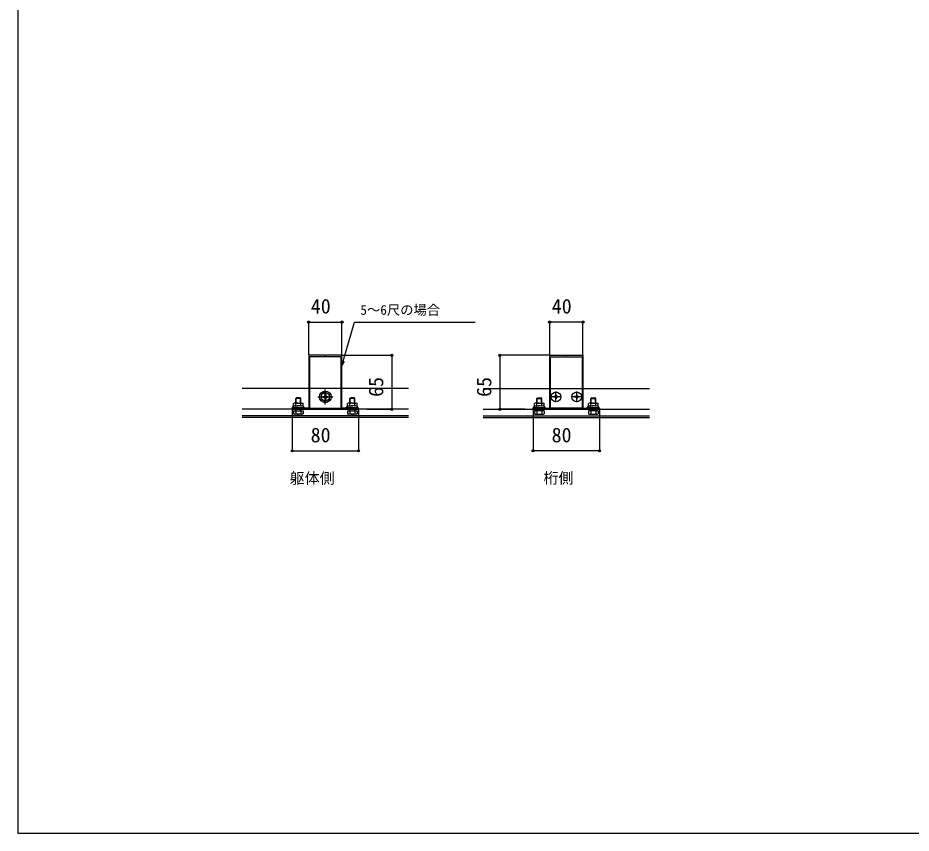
# Model space of a CAD drawing. Units: millimetres, scale not verified. Extents: x -1050 to 1050, y -1570 to 1562.
# Drawn here: x -1050 to 25, y -1570 to -589 of the extents above; entities that cross this region are included whole.
import ezdxf
from ezdxf.enums import TextEntityAlignment as Align

# ---------------------------------------------------------------- set-up
doc = ezdxf.new("R2010")
doc.units = ezdxf.units.MM
doc.header["$LTSCALE"] = 8
for name, color, linetype in [('0-0_0', 7, 'Continuous'), ('0-1_USER1', 3, 'Continuous'), ('0-2_YKK_11', 7, 'Continuous'), ('0-3_YKK_12', 2, 'Continuous'), ('0-4_YKK_13', 4, 'Continuous'), ('0-5_YKK_D', 6, 'Continuous'), ('0-6_YKK_ZWAK', 7, 'Continuous')]:
    doc.layers.add(name, color=color, linetype=linetype)
doc.styles.add('ＭＳ ゴシック', font='')
doc.styles.get('ＭＳ ゴシック').set_extended_font_data('MS Gothic')

msp = doc.modelspace()

# ---------------------------------------------------------------- linework, layer by layer
at = {"layer": '0-0_0'}
msp.add_line((-389.542, -995), (-370.3, -995), dxfattribs=at)
at = {"layer": '0-2_YKK_11'}
for points in [[(-720, -1060), (-640, -1060), (-640, -1058.7), (-647.042, -1058.7), (-647.225, -1058.82), (-647.775, -1058.82), (-647.958, -1058.7), (-660, -1058.7), (-660, -995), (-679.542, -995), (-679.725, -995.12), (-680.275, -995.12), (-680.458, -995), (-700, -995), (-700, -1058.7), (-712.042, -1058.7), (-712.225, -1058.82), (-712.775, -1058.82), (-712.958, -1058.7), (-720, -1058.7)], [(-661.1, -1058.7), (-661.1, -997), (-698.9, -997), (-698.9, -1058.7)], [(-350, -1060), (-430, -1060), (-430, -1058.7), (-422.958, -1058.7), (-422.775, -1058.82), (-422.225, -1058.82), (-422.042, -1058.7), (-410, -1058.7), (-410, -995), (-390.458, -995), (-390.275, -995.12), (-389.725, -995.12), (-389.542, -995), (-370, -995), (-370, -1058.7), (-357.958, -1058.7), (-357.775, -1058.82), (-357.225, -1058.82), (-357.042, -1058.7), (-350, -1058.7)], [(-408.9, -1058.7), (-408.9, -997), (-371.1, -997), (-371.1, -1058.7)]]:
    msp.add_lwpolyline(points, close=True, dxfattribs=at)
at = {"layer": '0-3_YKK_12'}
for p, q in [((-700, -1035), (-780, -1035)), ((-661.1, -1035), (-698.9, -1035)), ((-580, -1035), (-660, -1035)), ((-490, -1035), (-410, -1035)), ((-408.9, -1035), (-371.1, -1035)), ((-370, -1035), (-290, -1035)), ((-580, -1060), (-780, -1060)), ((-490, -1060), (-290, -1060)), ((-580, -1068), (-780, -1068)), ((-580, -1070), (-780, -1070)), ((-490, -1068), (-290, -1068)), ((-490, -1070), (-290, -1070))]:
    msp.add_line(p, q, dxfattribs=at)
at = {"layer": '0-4_YKK_13'}
for p, q in [((-680, -1039.25), (-685, -1042.137)), ((-685, -1042.137), (-685, -1047.863)), ((-680.5, -1041.85), (-680.5, -1043.5)), ((-679.5, -1041.85), (-680.5, -1041.85)), ((-680, -1054), (-680, -1036)), ((-680, -1039.25), (-675, -1042.137)), ((-679.5, -1041.85), (-679.5, -1043.5)), ((-675, -1047.863), (-675, -1042.137)), ((-402.15, -1042.5), (-402.85, -1042.5)), ((-402.85, -1042.5), (-402.85, -1044.15)), ((-402.5, -1051.3), (-402.5, -1038.7)), ((-402.15, -1042.5), (-402.15, -1044.15)), ((-377.15, -1042.5), (-377.85, -1042.5)), ((-377.85, -1042.5), (-377.85, -1044.15)), ((-377.5, -1051.3), (-377.5, -1038.7)), ((-377.15, -1042.5), (-377.15, -1044.15)), ((-717.5, -1052.7), (-718.274, -1053.147)), ((-718.274, -1056.3), (-718.274, -1053.147)), ((-712.5, -1052.7), (-717.5, -1052.7)), ((-709.5, -1047), (-715.5, -1047)), ((-715.387, -1056.3), (-715.387, -1053.147)), ((-714.96, -1052.7), (-714.96, -1046.46)), ((-712.5, -1052.7), (-707.5, -1052.7)), ((-710.04, -1052.7), (-710.04, -1046.46)), ((-709.613, -1056.3), (-709.613, -1053.147)), ((-707.5, -1052.7), (-706.726, -1053.147)), ((-706.726, -1056.3), (-706.726, -1053.147)), ((-689, -1045), (-671, -1045)), ((-680, -1050.75), (-685, -1047.863)), ((-683.15, -1044.5), (-681.5, -1044.5)), ((-683.15, -1044.5), (-683.15, -1045.5)), ((-683.15, -1045.5), (-681.5, -1045.5)), ((-680.5, -1046.5), (-680.5, -1048.15)), ((-680.5, -1048.15), (-679.5, -1048.15)), ((-680, -1050.75), (-675, -1047.863)), ((-679.5, -1046.5), (-679.5, -1048.15)), ((-678.5, -1044.5), (-676.85, -1044.5)), ((-678.5, -1045.5), (-676.85, -1045.5)), ((-676.85, -1045.5), (-676.85, -1044.5)), ((-652.5, -1052.7), (-653.274, -1053.147)), ((-653.274, -1056.3), (-653.274, -1053.147)), ((-647.5, -1052.7), (-652.5, -1052.7)), ((-644.5, -1047), (-650.5, -1047)), ((-650.387, -1056.3), (-650.387, -1053.147)), ((-649.96, -1052.7), (-649.96, -1046.46)), ((-647.5, -1052.7), (-642.5, -1052.7)), ((-645.04, -1052.7), (-645.04, -1046.46)), ((-644.613, -1056.3), (-644.613, -1053.147)), ((-642.5, -1052.7), (-641.726, -1053.147)), ((-641.726, -1056.3), (-641.726, -1053.147)), ((-427.5, -1052.7), (-428.274, -1053.147)), ((-428.274, -1056.3), (-428.274, -1053.147)), ((-422.5, -1052.7), (-427.5, -1052.7)), ((-425.5, -1047), (-419.5, -1047)), ((-425.387, -1056.3), (-425.387, -1053.147)), ((-424.96, -1052.7), (-424.96, -1046.46)), ((-422.5, -1052.7), (-417.5, -1052.7)), ((-420.04, -1052.7), (-420.04, -1046.46)), ((-419.613, -1056.3), (-419.613, -1053.147)), ((-417.5, -1052.7), (-416.726, -1053.147)), ((-416.726, -1056.3), (-416.726, -1053.147)), ((-396.2, -1045), (-408.8, -1045)), ((-405, -1044.65), (-405, -1045.35)), ((-403.35, -1044.65), (-405, -1044.65)), ((-403.35, -1045.35), (-405, -1045.35)), ((-402.85, -1045.85), (-402.85, -1047.5)), ((-402.15, -1047.5), (-402.85, -1047.5)), ((-402.15, -1045.85), (-402.15, -1047.5)), ((-400, -1044.65), (-401.65, -1044.65)), ((-400, -1045.35), (-401.65, -1045.35)), ((-400, -1044.65), (-400, -1045.35)), ((-371.2, -1045), (-383.8, -1045)), ((-380, -1044.65), (-380, -1045.35)), ((-378.35, -1044.65), (-380, -1044.65)), ((-378.35, -1045.35), (-380, -1045.35)), ((-377.85, -1045.85), (-377.85, -1047.5)), ((-377.15, -1047.5), (-377.85, -1047.5)), ((-377.15, -1045.85), (-377.15, -1047.5)), ((-375, -1044.65), (-376.65, -1044.65)), ((-375, -1045.35), (-376.65, -1045.35)), ((-375, -1044.65), (-375, -1045.35)), ((-362.5, -1052.7), (-363.274, -1053.147)), ((-363.274, -1056.3), (-363.274, -1053.147)), ((-357.5, -1052.7), (-362.5, -1052.7)), ((-360.5, -1047), (-354.5, -1047)), ((-360.387, -1056.3), (-360.387, -1053.147)), ((-359.96, -1052.7), (-359.96, -1046.46)), ((-357.5, -1052.7), (-352.5, -1052.7)), ((-355.04, -1052.7), (-355.04, -1046.46)), ((-354.613, -1056.3), (-354.613, -1053.147)), ((-352.5, -1052.7), (-351.726, -1053.147)), ((-351.726, -1056.3), (-351.726, -1053.147)), ((-719.5, -1058.7), (-719.5, -1057.9)), ((-712.5, -1058.7), (-719.5, -1058.7)), ((-718.274, -1062), (-718.274, -1065.554)), ((-715.5, -1062), (-715.5, -1060)), ((-715.387, -1062), (-715.387, -1065.554)), ((-714.96, -1062), (-714.96, -1060)), ((-712.5, -1058.7), (-705.5, -1058.7)), ((-710.04, -1062), (-710.04, -1060)), ((-709.613, -1062), (-709.613, -1065.554)), ((-709.5, -1062), (-709.5, -1060)), ((-705.5, -1058.7), (-705.5, -1057.9)), ((-654.5, -1058.7), (-654.5, -1057.9)), ((-647.5, -1058.7), (-654.5, -1058.7)), ((-653.274, -1062), (-653.274, -1065.554)), ((-650.5, -1062), (-650.5, -1060)), ((-650.387, -1062), (-650.387, -1065.554)), ((-649.96, -1062), (-649.96, -1060)), ((-647.5, -1058.7), (-640.5, -1058.7)), ((-645.04, -1062), (-645.04, -1060)), ((-644.613, -1062), (-644.613, -1065.554)), ((-644.5, -1062), (-644.5, -1060)), ((-640.5, -1058.7), (-640.5, -1057.9)), ((-429.5, -1058.7), (-429.5, -1057.9)), ((-422.5, -1058.7), (-429.5, -1058.7)), ((-425.5, -1062), (-425.5, -1060)), ((-425.387, -1062), (-425.387, -1065.554)), ((-424.96, -1062), (-424.96, -1060)), ((-422.5, -1058.7), (-415.5, -1058.7)), ((-420.04, -1062), (-420.04, -1060)), ((-419.613, -1062), (-419.613, -1065.554)), ((-419.5, -1062), (-419.5, -1060)), ((-416.726, -1062), (-416.726, -1065.554)), ((-415.5, -1058.7), (-415.5, -1057.9)), ((-364.5, -1058.7), (-364.5, -1057.9)), ((-357.5, -1058.7), (-364.5, -1058.7)), ((-360.5, -1062), (-360.5, -1060)), ((-360.387, -1062), (-360.387, -1065.554)), ((-359.96, -1062), (-359.96, -1060)), ((-357.5, -1058.7), (-350.5, -1058.7)), ((-355.04, -1062), (-355.04, -1060)), ((-354.613, -1062), (-354.613, -1065.554)), ((-354.5, -1062), (-354.5, -1060)), ((-351.726, -1062), (-351.726, -1065.554)), ((-350.5, -1058.7), (-350.5, -1057.9)), ((-717.5, -1066), (-718.274, -1065.554)), ((-707.5, -1066), (-717.5, -1066)), ((-707.5, -1066), (-706.726, -1065.554)), ((-652.5, -1066), (-653.274, -1065.554)), ((-642.5, -1066), (-652.5, -1066)), ((-642.5, -1066), (-641.726, -1065.554)), ((-427.5, -1066), (-428.274, -1065.554)), ((-427.5, -1066), (-417.5, -1066)), ((-417.5, -1066), (-416.726, -1065.554)), ((-362.5, -1066), (-363.274, -1065.554)), ((-362.5, -1066), (-352.5, -1066)), ((-352.5, -1066), (-351.726, -1065.554))]:
    msp.add_line(p, q, dxfattribs=at)
for points in [[(-715.5, -1052.7), (-715.5, -1047), (-714.5, -1046)], [(-709.5, -1052.7), (-709.5, -1047), (-710.5, -1046), (-714.5, -1046)], [(-650.5, -1052.7), (-650.5, -1047), (-649.5, -1046)], [(-644.5, -1052.7), (-644.5, -1047), (-645.5, -1046), (-649.5, -1046)], [(-425.5, -1052.7), (-425.5, -1047), (-424.5, -1046), (-420.5, -1046)], [(-419.5, -1052.7), (-419.5, -1047), (-420.5, -1046)], [(-360.5, -1052.7), (-360.5, -1047), (-359.5, -1046), (-355.5, -1046)], [(-354.5, -1052.7), (-354.5, -1047), (-355.5, -1046)], [(-712.5, -1057.9), (-719.5, -1057.9), (-718.274, -1056.3)], [(-718.274, -1062), (-706.726, -1062), (-706.726, -1065.554)], [(-712.5, -1057.9), (-705.5, -1057.9), (-706.726, -1056.3)], [(-647.5, -1057.9), (-654.5, -1057.9), (-653.274, -1056.3)], [(-653.274, -1062), (-641.726, -1062), (-641.726, -1065.554)], [(-647.5, -1057.9), (-640.5, -1057.9), (-641.726, -1056.3)], [(-422.5, -1057.9), (-429.5, -1057.9), (-428.274, -1056.3)], [(-416.726, -1062), (-428.274, -1062), (-428.274, -1065.554)], [(-422.5, -1057.9), (-415.5, -1057.9), (-416.726, -1056.3)], [(-357.5, -1057.9), (-364.5, -1057.9), (-363.274, -1056.3)], [(-351.726, -1062), (-363.274, -1062), (-363.274, -1065.554)], [(-357.5, -1057.9), (-350.5, -1057.9), (-351.726, -1056.3)]]:
    msp.add_lwpolyline(points, dxfattribs=at)
for centre, radius in [((-680, -1045), 7), ((-680, -1045), 5), ((-402.5, -1045), 5.9), ((-377.5, -1045), 5.9)]:
    msp.add_circle(centre, radius, dxfattribs=at)
for centre, radius, start, end in [((-716.83, -1055.256), 2.556, 55.61575, 124.38425), ((-712.5, -1062.254), 9.553, 90, 107.58795), ((-712.5, -1062.254), 9.553, 72.41205, 90), ((-708.17, -1055.256), 2.556, 55.61575, 124.38425), ((-681.5, -1043.5), 1, 270, 0), ((-681.5, -1046.5), 1, 0, 90), ((-678.5, -1043.5), 1, 180, 270), ((-678.5, -1046.5), 1, 90, 180), ((-651.83, -1055.256), 2.556, 55.61575, 124.38425), ((-647.5, -1062.254), 9.553, 90, 107.58795), ((-647.5, -1062.254), 9.553, 72.41205, 90), ((-643.17, -1055.256), 2.556, 55.61575, 124.38425), ((-426.83, -1055.256), 2.556, 55.61575, 124.38425), ((-422.5, -1062.254), 9.553, 90, 107.58795), ((-422.5, -1062.254), 9.553, 72.41205, 90), ((-418.17, -1055.256), 2.556, 55.61575, 124.38425), ((-403.35, -1044.15), 0.5, 270, 0), ((-403.35, -1045.85), 0.5, 0, 90), ((-401.65, -1044.15), 0.5, 180, 270), ((-401.65, -1045.85), 0.5, 90, 180), ((-378.35, -1044.15), 0.5, 270, 0), ((-378.35, -1045.85), 0.5, 0, 90), ((-376.65, -1044.15), 0.5, 180, 270), ((-376.65, -1045.85), 0.5, 90, 180), ((-361.83, -1055.256), 2.556, 55.61575, 124.38425), ((-357.5, -1062.254), 9.553, 90, 107.58795), ((-357.5, -1062.254), 9.553, 72.41205, 90), ((-353.17, -1055.256), 2.556, 55.61575, 124.38425), ((-716.83, -1058.409), 2.556, 55.61575, 124.38425), ((-712.5, -1065.407), 9.553, 90, 107.58795), ((-712.5, -1065.407), 9.553, 72.41205, 90), ((-708.17, -1058.409), 2.556, 55.61575, 124.38425), ((-651.83, -1058.409), 2.556, 55.61575, 124.38425), ((-647.5, -1065.407), 9.553, 90, 107.58795), ((-647.5, -1065.407), 9.553, 72.41205, 90), ((-643.17, -1058.409), 2.556, 55.61575, 124.38425), ((-426.83, -1058.409), 2.556, 55.61575, 124.38425), ((-422.5, -1065.407), 9.553, 90, 107.58795), ((-422.5, -1065.407), 9.553, 72.41205, 90), ((-418.17, -1058.409), 2.556, 55.61575, 124.38425), ((-361.83, -1058.409), 2.556, 55.61575, 124.38425), ((-357.5, -1065.407), 9.553, 90, 107.58795), ((-357.5, -1065.407), 9.553, 72.41205, 90), ((-353.17, -1058.409), 2.556, 55.61575, 124.38425), ((-716.83, -1063.444), 2.556, 235.61575, 304.38425), ((-712.5, -1056.447), 9.553, 252.41205, 287.58795), ((-708.17, -1063.444), 2.556, 235.61575, 304.38425), ((-651.83, -1063.444), 2.556, 235.61575, 304.38425), ((-647.5, -1056.447), 9.553, 252.41205, 287.58795), ((-643.17, -1063.444), 2.556, 235.61575, 304.38425), ((-426.83, -1063.444), 2.556, 235.61575, 304.38425), ((-422.5, -1056.447), 9.553, 252.41205, 287.58795), ((-418.17, -1063.444), 2.556, 235.61575, 304.38425), ((-361.83, -1063.444), 2.556, 235.61575, 304.38425), ((-357.5, -1056.447), 9.553, 252.41205, 287.58795), ((-353.17, -1063.444), 2.556, 235.61575, 304.38425)]:
    msp.add_arc(centre, radius, start, end, dxfattribs=at)
for centre, major_axis, start_param, end_param in [((-718, -1057.9), (1.5, 0), 3.14159265, 4.71238898), ((-707, -1057.9), (1.5, 0), 4.71238898, 6.28318531), ((-653, -1057.9), (1.5, 0), 3.14159265, 4.71238898), ((-642, -1057.9), (1.5, 0), 4.71238898, 6.28318531), ((-428, -1057.9), (-1.5, 0), 6.28318531, 7.85398163), ((-417, -1057.9), (-1.5, 0), 1.57079633, 3.14159265), ((-363, -1057.9), (-1.5, 0), 6.28318531, 7.85398163), ((-352, -1057.9), (-1.5, 0), 1.57079633, 3.14159265)]:
    msp.add_ellipse(centre, major_axis=major_axis, ratio=0.533333, start_param=start_param, end_param=end_param, dxfattribs=at)
at = {"layer": '0-5_YKK_D'}
for p, q in [((-700, -994.3), (-700, -954)), ((-700, -955), (-660, -955)), ((-660, -994.3), (-660, -954)), ((-410, -994.3), (-410, -954)), ((-370, -955), (-410, -955)), ((-370, -994.3), (-370, -954)), ((-659.3, -995), (-599, -995)), ((-600, -995), (-600, -1060)), ((-410.7, -995), (-471, -995)), ((-470, -995), (-470, -1060)), ((-720, -1060.7), (-720, -1111)), ((-640, -1060.7), (-640, -1111)), ((-630, -1060), (-599, -1060)), ((-440, -1060), (-471, -1060)), ((-430, -1060.7), (-430, -1111)), ((-350, -1060.7), (-350, -1111)), ((-720, -1110), (-640, -1110)), ((-350, -1110), (-430, -1110))]:
    msp.add_line(p, q, dxfattribs=at)
for points in [[(-660, -1006.784), (-658.561, -1001.891), (-644.769, -955), (-499.76, -955)], [(-657.25, -1002.277), (-660, -1006.784), (-659.872, -1001.506)]]:
    msp.add_lwpolyline(points, dxfattribs=at)
for centre in [(-700, -955), (-660, -955), (-410, -955), (-370, -955), (-600, -995), (-470, -995), (-600, -1060), (-470, -1060), (-720, -1110), (-640, -1110), (-430, -1110), (-350, -1110)]:
    msp.add_circle(centre, 1.275, dxfattribs=at)
at = {"layer": '0-6_YKK_ZWAK'}
msp.add_line((-1050, 1490), (-1050, -1570), dxfattribs=at)
msp.add_lwpolyline([(-1050, -1570), (1050, -1570), (1050, 1490)], dxfattribs=at)

# ---------------------------------------------------------------- texts
at = {"layer": '0-1_USER1', "style": 'ＭＳ ゴシック'}
for s, p in [('躯体側', (-722.886, -1153.44)), ('桁側', (-417.426, -1153.236))]:
    msp.add_text(s, height=13.2, dxfattribs=at).set_placement(p, align=Align.BOTTOM_LEFT)
at = {"layer": '0-5_YKK_D', "style": 'ＭＳ ゴシック'}
for s, height, p in [('40', 17.6, (-697.455, -950)), ('5～6尺の場合', 11.73, (-637.851, -949.727)), ('40', 17.6, (-407.455, -950)), ('80', 17.6, (-697.659, -1105)), ('80', 17.6, (-407.659, -1105))]:
    msp.add_text(s, height=height, dxfattribs=at).set_placement(p, align=Align.BOTTOM_LEFT)
for p in [(-605, -1045.023), (-475, -1045.023)]:
    msp.add_text('65', height=17.6, rotation=90, dxfattribs=at).set_placement(p, align=Align.BOTTOM_LEFT)

doc.saveas('drawing.dxf')
